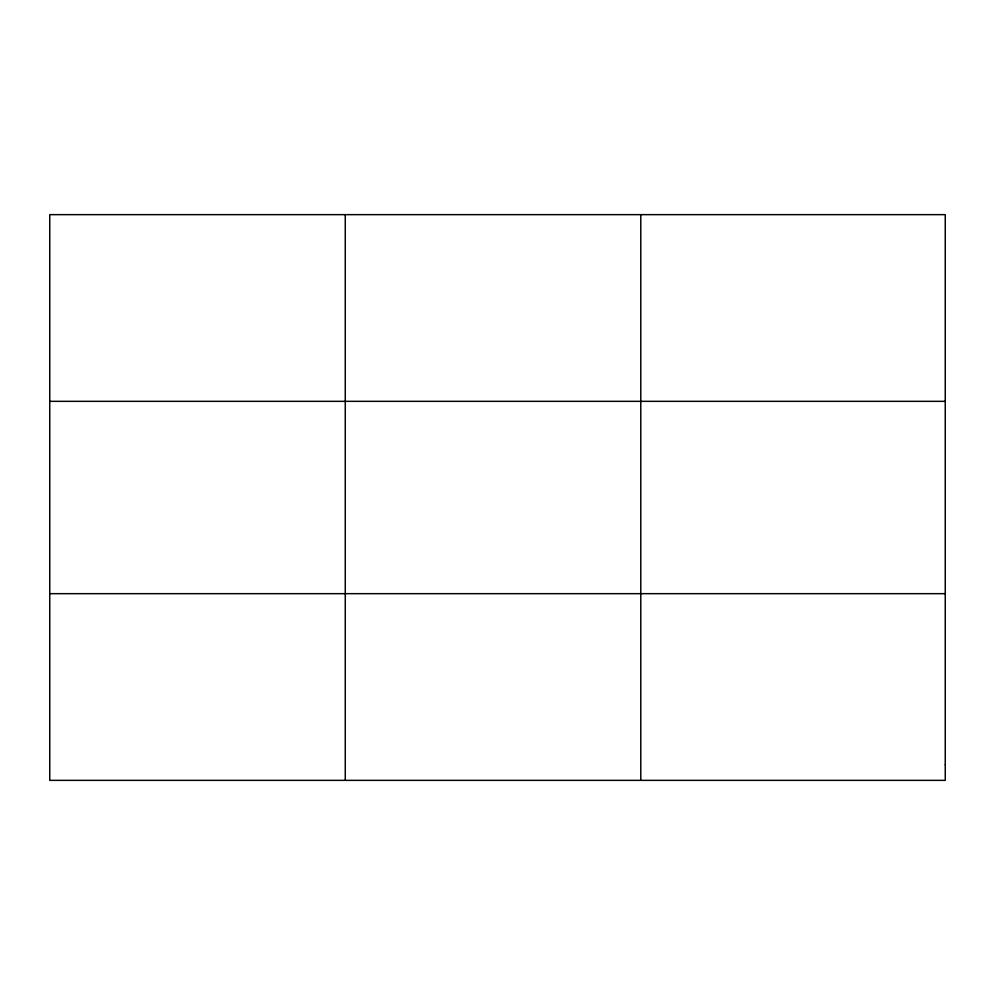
<?xml version="1.0" encoding="UTF-8"?>
<svg xmlns="http://www.w3.org/2000/svg" width="995" height="995" viewBox="0 0 995 995"><rect width="100%" height="100%" fill="white"/><g stroke="black" fill="none" stroke-linecap="round" stroke-linejoin="round"><path stroke-width="1.49" d="M345.265 780.354L345.265 214.646M640.78 780.354L640.78 214.646M49.75 401.333L945.25 401.333M49.75 593.667L945.25 593.667M945.25 764.794L945.25 780.354L49.75 780.354L49.75 214.646L945.25 214.646L945.25 764.794"/></g></svg>
